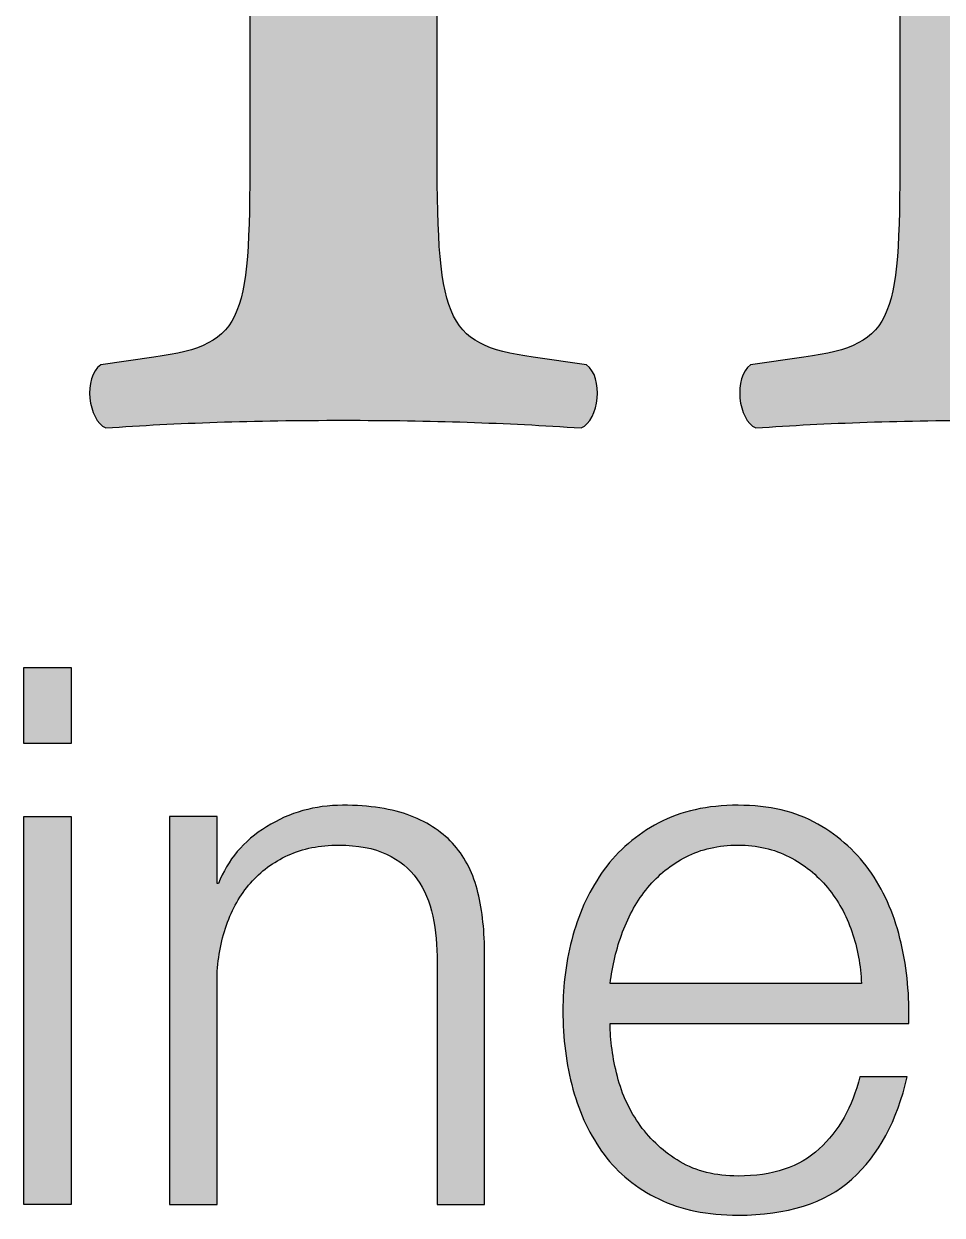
# Paper-space layout 'A3mask' of a CAD drawing. Extents: x 0 to 394, y 0 to 277.
# Drawn here: x 336.259 to 339.618, y 39.345 to 43.702 of the extents above; entities that cross this region are included whole.
import ezdxf
from ezdxf.enums import TextEntityAlignment as Align

# ---------------------------------------------------------------- set-up
doc = ezdxf.new("R2010")
doc.units = 0
doc.layers.get('0').update_dxf_attribs({"linetype": 'CONTINUOUS'})
doc.layers.get('Defpoints').update_dxf_attribs({"linetype": 'CONTINUOUS'})
doc.layers.add('JPP_Mask', color=7, linetype='CONTINUOUS')
doc.styles.add('JPP', font='arial.ttf')

# ---------------------------------------------------------------- blocks, each defined once
blk = doc.blocks.new('A3mask')
at = {"true_color": 0x0081c6}
h = blk.add_hatch(color=142, dxfattribs=at)
edge = h.paths.add_edge_path()
edge.add_spline(control_points=[(337.7706, 43.2878), (337.7706, 43.2878), (337.7706, 44.9535), (337.7706, 44.9535), (337.7706, 45.333), (337.7892, 45.7772), (337.8078, 46.101)], knot_values=[5, 5, 5, 5, 6, 6, 6, 7, 7, 7, 7], degree=3, periodic=0)
edge.add_spline(control_points=[(337.8078, 46.101), (337.7985, 46.1379), (337.7617, 46.1565), (337.7151, 46.1565)], knot_values=[4, 4, 4, 4, 5, 5, 5, 5], degree=3, periodic=0)
edge.add_spline(control_points=[(337.7151, 46.1565), (337.5024, 46.0178), (336.9747, 45.7772), (336.762, 45.7029)], knot_values=[3, 3, 3, 3, 4, 4, 4, 4], degree=3, periodic=0)
edge.add_spline(control_points=[(336.762, 45.7029), (336.7158, 45.6753), (336.7158, 45.5734), (336.7528, 45.5366)], knot_values=[2, 2, 2, 2, 3, 3, 3, 3], degree=3, periodic=0)
edge.add_spline(control_points=[(336.7528, 45.5366), (336.7528, 45.5366), (336.836, 45.4811), (336.836, 45.4811), (337.0858, 45.3145), (337.0858, 45.2684), (337.0858, 44.9073)], knot_values=[0, 0, 0, 0, 1, 1, 1, 2, 2, 2, 2], degree=3, periodic=0)
edge.add_spline(control_points=[(337.0858, 44.9073), (337.0858, 44.9073), (337.0858, 44.5024), (337.0858, 44.0975)], knot_values=[15.5, 15.5, 15.5, 15.5, 16, 16, 16, 16], degree=3, periodic=0)
edge.add_spline(control_points=[(337.0858, 44.0975), (337.0858, 43.6926), (337.0858, 43.2878), (337.0858, 43.2878), (337.0858, 42.6215), (337.0767, 42.5289), (336.7341, 42.4828)], knot_values=[14, 14, 14, 14, 14.5, 14.5, 14.5, 15.5, 15.5, 15.5, 15.5], degree=3, periodic=0)
edge.add_spline(control_points=[(336.7341, 42.4828), (336.7341, 42.4828), (336.5399, 42.4549), (336.5399, 42.4549), (336.4748, 42.4085), (336.4935, 42.2516), (336.5585, 42.2237)], knot_values=[12, 12, 12, 12, 13, 13, 13, 14, 14, 14, 14], degree=3, periodic=0)
edge.add_spline(control_points=[(336.5585, 42.2237), (336.8174, 42.242), (337.0953, 42.2516), (337.4284, 42.2516)], knot_values=[11, 11, 11, 11, 12, 12, 12, 12], degree=3, periodic=0)
edge.add_spline(control_points=[(337.4284, 42.2516), (337.7524, 42.2516), (338.0206, 42.242), (338.298, 42.2237)], knot_values=[10, 10, 10, 10, 11, 11, 11, 11], degree=3, periodic=0)
edge.add_spline(control_points=[(338.298, 42.2237), (338.3628, 42.2516), (338.3817, 42.4085), (338.3166, 42.4549)], knot_values=[9, 9, 9, 9, 10, 10, 10, 10], degree=3, periodic=0)
edge.add_spline(control_points=[(338.3166, 42.4549), (338.3166, 42.4549), (338.1224, 42.4828), (338.1224, 42.4828), (337.7892, 42.5289), (337.7706, 42.6215), (337.7706, 43.2878)], knot_values=[7, 7, 7, 7, 8, 8, 8, 9, 9, 9, 9], degree=3, periodic=0)
h = blk.add_hatch(color=142, dxfattribs=at)
edge = h.paths.add_edge_path()
edge.add_spline(control_points=[(340.2872, 45.259), (340.417, 45.4347), (340.7224, 45.5828), (341.0742, 45.5828)], knot_values=[20, 20, 20, 20, 21, 21, 21, 21], degree=3, periodic=0)
edge.add_spline(control_points=[(341.0742, 45.5828), (341.7034, 45.5828), (341.9441, 45.1941), (341.9441, 44.6668)], knot_values=[19, 19, 19, 19, 20, 20, 20, 20], degree=3, periodic=0)
edge.add_spline(control_points=[(341.9441, 44.6668), (341.9441, 44.6668), (341.9441, 43.2878), (341.9441, 43.2878), (341.9441, 42.6215), (341.9348, 42.538), (341.5923, 42.4828)], knot_values=[17, 17, 17, 17, 18, 18, 18, 19, 19, 19, 19], degree=3, periodic=0)
edge.add_spline(control_points=[(341.5923, 42.4828), (341.5923, 42.4828), (341.4163, 42.4549), (341.4163, 42.4549), (341.3516, 42.4085), (341.3702, 42.2516), (341.4349, 42.2237)], knot_values=[15, 15, 15, 15, 16, 16, 16, 17, 17, 17, 17], degree=3, periodic=0)
edge.add_spline(control_points=[(341.4349, 42.2237), (341.685, 42.242), (341.9625, 42.2516), (342.2955, 42.2516)], knot_values=[14, 14, 14, 14, 15, 15, 15, 15], degree=3, periodic=0)
edge.add_spline(control_points=[(342.2955, 42.2516), (342.6196, 42.2516), (342.8876, 42.242), (343.1656, 42.2237)], knot_values=[13, 13, 13, 13, 14, 14, 14, 14], degree=3, periodic=0)
edge.add_spline(control_points=[(343.1656, 42.2237), (343.2302, 42.2516), (343.2488, 42.4085), (343.1838, 42.4549)], knot_values=[12, 12, 12, 12, 13, 13, 13, 13], degree=3, periodic=0)
edge.add_spline(control_points=[(343.1838, 42.4549), (343.1838, 42.4549), (342.9804, 42.4828), (342.9804, 42.4828), (342.6471, 42.5289), (342.6289, 42.6215), (342.6289, 43.2878)], knot_values=[10, 10, 10, 10, 11, 11, 11, 12, 12, 12, 12], degree=3, periodic=0)
edge.add_spline(control_points=[(342.6289, 43.2878), (342.6289, 43.2878), (342.6289, 44.8794), (342.6289, 44.8794), (342.6289, 45.4996), (342.3142, 46.0272), (341.5459, 46.0272)], knot_values=[8, 8, 8, 8, 9, 9, 9, 10, 10, 10, 10], degree=3, periodic=0)
edge.add_spline(control_points=[(341.5459, 46.0272), (341.0742, 46.0272), (340.639, 45.7954), (340.2503, 45.5551)], knot_values=[7, 7, 7, 7, 8, 8, 8, 8], degree=3, periodic=0)
edge.add_spline(control_points=[(340.2503, 45.5551), (340.1857, 45.5551), (340.1485, 45.6015), (340.1485, 45.6568)], knot_values=[6, 6, 6, 6, 7, 7, 7, 7], degree=3, periodic=0)
edge.add_spline(control_points=[(340.1485, 45.6568), (340.1485, 45.7402), (340.1485, 45.8789), (340.1671, 46.0916)], knot_values=[5, 5, 5, 5, 6, 6, 6, 6], degree=3, periodic=0)
edge.add_spline(control_points=[(340.1671, 46.0916), (340.1485, 46.1379), (340.1024, 46.1565), (340.0655, 46.1565)], knot_values=[4, 4, 4, 4, 5, 5, 5, 5], degree=3, periodic=0)
edge.add_spline(control_points=[(340.0655, 46.1565), (339.8803, 46.0178), (339.3529, 45.7772), (339.1399, 45.7029)], knot_values=[3, 3, 3, 3, 4, 4, 4, 4], degree=3, periodic=0)
edge.add_spline(control_points=[(339.1399, 45.7029), (339.0937, 45.6753), (339.0937, 45.5734), (339.1308, 45.5366)], knot_values=[2, 2, 2, 2, 3, 3, 3, 3], degree=3, periodic=0)
edge.add_spline(control_points=[(339.1308, 45.5366), (339.1308, 45.5366), (339.2138, 45.4811), (339.2138, 45.4811), (339.4637, 45.3145), (339.4637, 45.2684), (339.4637, 44.9073)], knot_values=[0, 0, 0, 0, 1, 1, 1, 2, 2, 2, 2], degree=3, periodic=0)
edge.add_spline(control_points=[(339.4637, 44.9073), (339.4637, 44.9073), (339.4637, 44.5024), (339.4637, 44.0975)], knot_values=[31.5, 31.5, 31.5, 31.5, 32, 32, 32, 32], degree=3, periodic=0)
edge.add_spline(control_points=[(339.4637, 44.0975), (339.4637, 43.6926), (339.4637, 43.2878), (339.4637, 43.2878), (339.4637, 42.6215), (339.4545, 42.5289), (339.1122, 42.4828)], knot_values=[30, 30, 30, 30, 30.5, 30.5, 30.5, 31.5, 31.5, 31.5, 31.5], degree=3, periodic=0)
edge.add_spline(control_points=[(339.1122, 42.4828), (339.1122, 42.4828), (338.9177, 42.4549), (338.9177, 42.4549), (338.8533, 42.4085), (338.8716, 42.2516), (338.9364, 42.2237)], knot_values=[28, 28, 28, 28, 29, 29, 29, 30, 30, 30, 30], degree=3, periodic=0)
edge.add_spline(control_points=[(338.9364, 42.2237), (339.1955, 42.242), (339.4733, 42.2516), (339.8063, 42.2516)], knot_values=[27, 27, 27, 27, 28, 28, 28, 28], degree=3, periodic=0)
edge.add_spline(control_points=[(339.8063, 42.2516), (340.1301, 42.2516), (340.3984, 42.242), (340.6484, 42.2237)], knot_values=[26, 26, 26, 26, 27, 27, 27, 27], degree=3, periodic=0)
edge.add_spline(control_points=[(340.6484, 42.2237), (340.7131, 42.2516), (340.7317, 42.4085), (340.6666, 42.4549)], knot_values=[25, 25, 25, 25, 26, 26, 26, 26], degree=3, periodic=0)
edge.add_spline(control_points=[(340.6666, 42.4549), (340.6666, 42.4549), (340.5003, 42.4828), (340.5003, 42.4828), (340.1671, 42.538), (340.1485, 42.6215), (340.1485, 43.2878)], knot_values=[23, 23, 23, 23, 24, 24, 24, 25, 25, 25, 25], degree=3, periodic=0)
edge.add_spline(control_points=[(340.1485, 43.2878), (340.1485, 43.2878), (340.1485, 44.7038), (340.1485, 44.7038), (340.1485, 44.9723), (340.1671, 45.1015), (340.2872, 45.259)], knot_values=[21, 21, 21, 21, 22, 22, 22, 23, 23, 23, 23], degree=3, periodic=0)
at = {"true_color": 0x004a91}
for points in [[(336.4319, 41.3471), (336.2586, 41.3471), (336.2586, 41.0693), (336.4319, 41.0693)], [(336.4319, 40.8024), (336.2586, 40.8024), (336.2586, 39.3832), (336.4319, 39.3832)]]:
    blk.add_hatch(color=154, dxfattribs=at).paths.add_polyline_path(points)
h = blk.add_hatch(color=154, dxfattribs=at)
edge = h.paths.add_edge_path()
edge.add_spline(control_points=[(336.9998, 40.405), (337.0208, 40.4645), (337.0502, 40.516), (337.0879, 40.5591)], knot_values=[17, 17, 17, 17, 18, 18, 18, 18], degree=3, periodic=0)
edge.add_spline(control_points=[(337.0879, 40.5591), (337.1253, 40.602), (337.1712, 40.6359), (337.2252, 40.6609)], knot_values=[16, 16, 16, 16, 17, 17, 17, 17], degree=3, periodic=0)
edge.add_spline(control_points=[(337.2252, 40.6609), (337.2794, 40.6856), (337.3412, 40.698), (337.4109, 40.698), (337.4806, 40.698), (337.5389, 40.6869), (337.5855, 40.6649)], knot_values=[14, 14, 14, 14, 15, 15, 15, 16, 16, 16, 16], degree=3, periodic=0)
edge.add_spline(control_points=[(337.5855, 40.6649), (337.6323, 40.643), (337.6694, 40.6127), (337.697, 40.5741)], knot_values=[13, 13, 13, 13, 14, 14, 14, 14], degree=3, periodic=0)
edge.add_spline(control_points=[(337.697, 40.5741), (337.7246, 40.5357), (337.7438, 40.4902), (337.7548, 40.4379)], knot_values=[12, 12, 12, 12, 13, 13, 13, 13], degree=3, periodic=0)
edge.add_spline(control_points=[(337.7548, 40.4379), (337.7657, 40.3858), (337.7712, 40.3293), (337.7712, 40.2688)], knot_values=[11, 11, 11, 11, 12, 12, 12, 12], degree=3, periodic=0)
edge.add_spline(control_points=[(337.7712, 40.2688), (337.7712, 40.2688), (337.7712, 39.3832), (337.7712, 39.3832), (337.7712, 39.3832), (337.8145, 39.3832), (337.8579, 39.3832)], knot_values=[9.5, 9.5, 9.5, 9.5, 10.5, 10.5, 10.5, 11, 11, 11, 11], degree=3, periodic=0)
edge.add_spline(control_points=[(337.8579, 39.3832), (337.9012, 39.3832), (337.9445, 39.3832), (337.9445, 39.3832), (337.9445, 39.3832), (337.9445, 39.6115), (337.9445, 39.8398)], knot_values=[8.5, 8.5, 8.5, 8.5, 9, 9, 9, 9.5, 9.5, 9.5, 9.5], degree=3, periodic=0)
edge.add_spline(control_points=[(337.9445, 39.8398), (337.9445, 40.0681), (337.9445, 40.2964), (337.9445, 40.2964), (337.9445, 40.3806), (337.9363, 40.4568), (337.9198, 40.5246), (337.9032, 40.5925), (337.8748, 40.6498), (337.8346, 40.6966)], knot_values=[6, 6, 6, 6, 6.5, 6.5, 6.5, 7.5, 7.5, 7.5, 8.5, 8.5, 8.5, 8.5], degree=3, periodic=0)
edge.add_spline(control_points=[(337.8346, 40.6966), (337.7941, 40.7432), (337.7406, 40.7795), (337.6736, 40.8052)], knot_values=[5, 5, 5, 5, 6, 6, 6, 6], degree=3, periodic=0)
edge.add_spline(control_points=[(337.6736, 40.8052), (337.6066, 40.8308), (337.5237, 40.8437), (337.4248, 40.8437)], knot_values=[4, 4, 4, 4, 5, 5, 5, 5], degree=3, periodic=0)
edge.add_spline(control_points=[(337.4248, 40.8437), (337.3238, 40.8437), (337.2312, 40.8176), (337.1468, 40.7653)], knot_values=[3, 3, 3, 3, 4, 4, 4, 4], degree=3, periodic=0)
edge.add_spline(control_points=[(337.1468, 40.7653), (337.0626, 40.713), (337.004, 40.6438), (336.9709, 40.5576)], knot_values=[2, 2, 2, 2, 3, 3, 3, 3], degree=3, periodic=0)
edge.add_spline(control_points=[(336.9709, 40.5576), (336.9709, 40.5576), (336.9654, 40.5576), (336.9654, 40.5576)], knot_values=[1.00001, 1.00001, 1.00001, 1.00001, 2, 2, 2, 2], degree=3, periodic=0)
edge.add_spline(control_points=[(336.9654, 40.5576), (336.9654, 40.5576), (336.9654, 40.6188), (336.9654, 40.68)], knot_values=[0.5, 0.5, 0.5, 0.5, 1, 1, 1, 1], degree=3, periodic=0)
edge.add_spline(control_points=[(336.9654, 40.68), (336.9654, 40.7412), (336.9654, 40.8024), (336.9654, 40.8024), (336.9654, 40.8024), (336.9545, 40.8024), (336.9383, 40.8024)], knot_values=[22.749965, 22.749965, 22.749965, 22.749965, 23.249965, 23.249965, 23.249965, 23.5, 23.5, 23.5, 23.5], degree=3, periodic=0)
edge.add_spline(control_points=[(336.9383, 40.8024), (336.922, 40.8024), (336.9004, 40.8024), (336.8787, 40.8024)], knot_values=[22.49997, 22.49997, 22.49997, 22.49997, 22.749965, 22.749965, 22.749965, 22.749965], degree=3, periodic=0)
edge.add_spline(control_points=[(336.8787, 40.8024), (336.8679, 40.8024), (336.857, 40.8024), (336.8469, 40.8024)], knot_values=[22.374972, 22.374972, 22.374972, 22.374972, 22.49997, 22.49997, 22.49997, 22.49997], degree=3, periodic=0)
edge.add_spline(control_points=[(336.8469, 40.8024), (336.8367, 40.8024), (336.8272, 40.8024), (336.8191, 40.8024)], knot_values=[22.249975, 22.249975, 22.249975, 22.249975, 22.374972, 22.374972, 22.374972, 22.374972], degree=3, periodic=0)
edge.add_spline(control_points=[(336.8191, 40.8024), (336.8151, 40.8024), (336.8113, 40.8024), (336.808, 40.8024)], knot_values=[22.187476, 22.187476, 22.187476, 22.187476, 22.249975, 22.249975, 22.249975, 22.249975], degree=3, periodic=0)
edge.add_spline(control_points=[(336.808, 40.8024), (336.8047, 40.8024), (336.8019, 40.8024), (336.7995, 40.8024)], knot_values=[22.124977, 22.124977, 22.124977, 22.124977, 22.187476, 22.187476, 22.187476, 22.187476], degree=3, periodic=0)
edge.add_spline(control_points=[(336.792, 40.8024), (336.792, 40.8024), (336.792, 40.8024), (336.792, 40.8024), (336.792, 40.8024), (336.792, 40.8024), (336.792, 40.8024)], knot_values=[21.99998, 21.99998, 21.99998, 21.99998, 22.001425, 22.001425, 22.001425, 22.001445, 22.001445, 22.001445, 22.001445], degree=3, periodic=0)
edge.add_spline(control_points=[(336.792, 40.8024), (336.792, 40.8024), (336.792, 40.4476), (336.792, 40.0928)], knot_values=[21.49999, 21.49999, 21.49999, 21.49999, 21.99998, 21.99998, 21.99998, 21.99998], degree=3, periodic=0)
edge.add_spline(control_points=[(336.792, 40.0928), (336.792, 39.738), (336.792, 39.3832), (336.792, 39.3832), (336.792, 39.3832), (336.792, 39.3832), (336.792, 39.3832)], knot_values=[20.999023, 20.999023, 20.999023, 20.999023, 21.499013, 21.499013, 21.499013, 21.49999, 21.49999, 21.49999, 21.49999], degree=3, periodic=0)
edge.add_spline(control_points=[(336.7963, 39.3832), (336.7972, 39.3832), (336.7983, 39.3832), (336.7995, 39.3832)], knot_values=[20.875002, 20.875002, 20.875002, 20.875002, 20.906252, 20.906252, 20.906252, 20.906252], degree=3, periodic=0)
edge.add_spline(control_points=[(336.7995, 39.3832), (336.8019, 39.3832), (336.8047, 39.3832), (336.808, 39.3832)], knot_values=[20.812504, 20.812504, 20.812504, 20.812504, 20.875002, 20.875002, 20.875002, 20.875002], degree=3, periodic=0)
edge.add_spline(control_points=[(336.808, 39.3832), (336.8113, 39.3832), (336.8151, 39.3832), (336.8191, 39.3832)], knot_values=[20.750005, 20.750005, 20.750005, 20.750005, 20.812504, 20.812504, 20.812504, 20.812504], degree=3, periodic=0)
edge.add_spline(control_points=[(336.8191, 39.3832), (336.8272, 39.3832), (336.8367, 39.3832), (336.8469, 39.3832)], knot_values=[20.625007, 20.625007, 20.625007, 20.625007, 20.750005, 20.750005, 20.750005, 20.750005], degree=3, periodic=0)
edge.add_spline(control_points=[(336.8469, 39.3832), (336.857, 39.3832), (336.8679, 39.3832), (336.8787, 39.3832)], knot_values=[20.50001, 20.50001, 20.50001, 20.50001, 20.625007, 20.625007, 20.625007, 20.625007], degree=3, periodic=0)
edge.add_spline(control_points=[(336.8787, 39.3832), (336.9004, 39.3832), (336.922, 39.3832), (336.9383, 39.3832)], knot_values=[20.250015, 20.250015, 20.250015, 20.250015, 20.50001, 20.50001, 20.50001, 20.50001], degree=3, periodic=0)
edge.add_spline(control_points=[(336.9383, 39.3832), (336.9545, 39.3832), (336.9654, 39.3832), (336.9654, 39.3832), (336.9654, 39.3832), (336.9654, 39.3832), (336.9654, 39.3832)], knot_values=[19.999654, 19.999654, 19.999654, 19.999654, 20.249669, 20.249669, 20.249669, 20.250015, 20.250015, 20.250015, 20.250015], degree=3, periodic=0)
edge.add_spline(control_points=[(336.9654, 39.3885), (336.9654, 39.3896), (336.9654, 39.391), (336.9654, 39.3925)], knot_values=[19.937521, 19.937521, 19.937521, 19.937521, 19.953146, 19.953146, 19.953146, 19.953146], degree=3, periodic=0)
edge.add_spline(control_points=[(336.9654, 39.3925), (336.9654, 39.3955), (336.9654, 39.3993), (336.9654, 39.4037)], knot_values=[19.906272, 19.906272, 19.906272, 19.906272, 19.937521, 19.937521, 19.937521, 19.937521], degree=3, periodic=0)
edge.add_spline(control_points=[(336.9654, 39.4037), (336.9654, 39.4081), (336.9654, 39.4131), (336.9654, 39.4188)], knot_values=[19.875023, 19.875023, 19.875023, 19.875023, 19.906272, 19.906272, 19.906272, 19.906272], degree=3, periodic=0)
edge.add_spline(control_points=[(336.9654, 39.4188), (336.9654, 39.4301), (336.9654, 39.4438), (336.9654, 39.4596)], knot_values=[19.812524, 19.812524, 19.812524, 19.812524, 19.875023, 19.875023, 19.875023, 19.875023], degree=3, periodic=0)
edge.add_spline(control_points=[(336.9654, 39.4596), (336.9654, 39.4754), (336.9654, 39.4931), (336.9654, 39.5125)], knot_values=[19.750025, 19.750025, 19.750025, 19.750025, 19.812524, 19.812524, 19.812524, 19.812524], degree=3, periodic=0)
edge.add_spline(control_points=[(336.9654, 39.5125), (336.9654, 39.5514), (336.9654, 39.5966), (336.9654, 39.6451)], knot_values=[19.625028, 19.625028, 19.625028, 19.625028, 19.750025, 19.750025, 19.750025, 19.750025], degree=3, periodic=0)
edge.add_spline(control_points=[(336.9654, 39.6451), (336.9654, 39.6936), (336.9654, 39.7454), (336.9654, 39.7971)], knot_values=[19.50003, 19.50003, 19.50003, 19.50003, 19.625028, 19.625028, 19.625028, 19.625028], degree=3, periodic=0)
edge.add_spline(control_points=[(336.9654, 39.7971), (336.9654, 39.9006), (336.9654, 40.0041), (336.9654, 40.0817)], knot_values=[19.250035, 19.250035, 19.250035, 19.250035, 19.50003, 19.50003, 19.50003, 19.50003], degree=3, periodic=0)
edge.add_spline(control_points=[(336.9654, 40.0817), (336.9654, 40.1594), (336.9654, 40.2111), (336.9654, 40.2111), (336.9672, 40.2808), (336.9787, 40.3453), (336.9998, 40.405)], knot_values=[18, 18, 18, 18, 18.250035, 18.250035, 18.250035, 19.250035, 19.250035, 19.250035, 19.250035], degree=3, periodic=0)
h = blk.add_hatch(color=154, dxfattribs=at)
edge = h.paths.add_edge_path()
edge.add_spline(control_points=[(338.4039, 40.046), (338.4039, 40.046), (339.4959, 40.046), (339.4959, 40.046), (339.4994, 40.1451), (339.4904, 40.2427), (339.4683, 40.339), (339.4463, 40.4352), (339.4102, 40.5205), (339.3597, 40.5948)], knot_values=[18, 18, 18, 18, 19, 19, 19, 20, 20, 20, 21, 21, 21, 21], degree=3, periodic=0)
edge.add_spline(control_points=[(339.3597, 40.5948), (339.3092, 40.669), (339.2437, 40.729), (339.163, 40.775)], knot_values=[17, 17, 17, 17, 18, 18, 18, 18], degree=3, periodic=0)
edge.add_spline(control_points=[(339.163, 40.775), (339.0823, 40.8208), (338.9852, 40.8437), (338.8715, 40.8437)], knot_values=[16, 16, 16, 16, 17, 17, 17, 17], degree=3, periodic=0)
edge.add_spline(control_points=[(338.8715, 40.8437), (338.7596, 40.8437), (338.6628, 40.8221), (338.5813, 40.779), (338.4997, 40.7359), (338.4332, 40.6791), (338.3819, 40.6085)], knot_values=[14, 14, 14, 14, 15, 15, 15, 16, 16, 16, 16], degree=3, periodic=0)
edge.add_spline(control_points=[(338.3819, 40.6085), (338.3306, 40.5378), (338.2925, 40.4576), (338.2677, 40.3679)], knot_values=[13, 13, 13, 13, 14, 14, 14, 14], degree=3, periodic=0)
edge.add_spline(control_points=[(338.2677, 40.3679), (338.243, 40.278), (338.2306, 40.1864), (338.2306, 40.0928)], knot_values=[12, 12, 12, 12, 13, 13, 13, 13], degree=3, periodic=0)
edge.add_spline(control_points=[(338.2306, 40.0928), (338.2306, 39.9919), (338.243, 39.8961), (338.2677, 39.8054), (338.2925, 39.7146), (338.3306, 39.6349), (338.3819, 39.566)], knot_values=[10, 10, 10, 10, 11, 11, 11, 12, 12, 12, 12], degree=3, periodic=0)
edge.add_spline(control_points=[(338.3819, 39.566), (338.4332, 39.4973), (338.4997, 39.4432), (338.5813, 39.4038), (338.6628, 39.3643), (338.7596, 39.3446), (338.8715, 39.3446)], knot_values=[8, 8, 8, 8, 9, 9, 9, 10, 10, 10, 10], degree=3, periodic=0)
edge.add_spline(control_points=[(338.8715, 39.3446), (339.0512, 39.3446), (339.1901, 39.3887), (339.2882, 39.4766)], knot_values=[7, 7, 7, 7, 8, 8, 8, 8], degree=3, periodic=0)
edge.add_spline(control_points=[(339.2882, 39.4766), (339.3863, 39.5647), (339.4536, 39.6894), (339.4904, 39.8508)], knot_values=[6, 6, 6, 6, 7, 7, 7, 7], degree=3, periodic=0)
edge.add_spline(control_points=[(339.4904, 39.8508), (339.4904, 39.8508), (339.3171, 39.8508), (339.3171, 39.8508), (339.2895, 39.7407), (339.24, 39.6528), (339.1685, 39.5868), (339.097, 39.5207), (338.9981, 39.4877), (338.8715, 39.4877)], knot_values=[3, 3, 3, 3, 4, 4, 4, 5, 5, 5, 6, 6, 6, 6], degree=3, periodic=0)
edge.add_spline(control_points=[(338.8715, 39.4877), (338.789, 39.4877), (338.7183, 39.505), (338.6596, 39.54)], knot_values=[2, 2, 2, 2, 3, 3, 3, 3], degree=3, periodic=0)
edge.add_spline(control_points=[(338.6596, 39.54), (338.601, 39.5747), (338.5523, 39.6187), (338.5139, 39.672)], knot_values=[1, 1, 1, 1, 2, 2, 2, 2], degree=3, periodic=0)
edge.add_spline(control_points=[(338.5139, 39.672), (338.4755, 39.7251), (338.4474, 39.7851), (338.43, 39.8521)], knot_values=[0, 0, 0, 0, 1, 1, 1, 1], degree=3, periodic=0)
edge.add_spline(control_points=[(338.43, 39.8521), (338.4126, 39.919), (338.4039, 39.9837), (338.4039, 40.046)], knot_values=[21, 21, 21, 21, 22, 22, 22, 22], degree=3, periodic=0)
edge = h.paths.add_edge_path(flags=16)
edge.add_spline(control_points=[(339.3226, 40.1917), (339.3226, 40.1917), (338.4039, 40.1917), (338.4039, 40.1917), (338.4111, 40.2559), (338.4263, 40.3188), (338.4492, 40.3803)], knot_values=[6, 6, 6, 6, 7, 7, 7, 8, 8, 8, 8], degree=3, periodic=0)
edge.add_spline(control_points=[(338.4492, 40.3803), (338.4721, 40.4416), (338.5029, 40.4957), (338.5415, 40.5425)], knot_values=[5, 5, 5, 5, 6, 6, 6, 6], degree=3, periodic=0)
edge.add_spline(control_points=[(338.5415, 40.5425), (338.5799, 40.5893), (338.6267, 40.6268), (338.6817, 40.6553)], knot_values=[4, 4, 4, 4, 5, 5, 5, 5], degree=3, periodic=0)
edge.add_spline(control_points=[(338.6817, 40.6553), (338.7367, 40.6837), (338.8, 40.698), (338.8715, 40.698)], knot_values=[3, 3, 3, 3, 4, 4, 4, 4], degree=3, periodic=0)
edge.add_spline(control_points=[(338.8715, 40.698), (338.9411, 40.698), (339.0036, 40.6837), (339.0585, 40.6553)], knot_values=[2, 2, 2, 2, 3, 3, 3, 3], degree=3, periodic=0)
edge.add_spline(control_points=[(339.0585, 40.6553), (339.1135, 40.6268), (339.1603, 40.5893), (339.1988, 40.5425)], knot_values=[1, 1, 1, 1, 2, 2, 2, 2], degree=3, periodic=0)
edge.add_spline(control_points=[(339.1988, 40.5425), (339.2374, 40.4957), (339.2671, 40.4421), (339.2882, 40.3816)], knot_values=[0, 0, 0, 0, 1, 1, 1, 1], degree=3, periodic=0)
edge.add_spline(control_points=[(339.2882, 40.3816), (339.3092, 40.3211), (339.3208, 40.2578), (339.3226, 40.1917)], knot_values=[8, 8, 8, 8, 9, 9, 9, 9], degree=3, periodic=0)
at = {"layer": 'Defpoints', "color": 154, "true_color": 0x004a91}
for points in [[(336.4319, 41.3471), (336.4319, 41.0693), (336.2586, 41.0693), (336.2586, 41.3471), (336.4319, 41.3471)], [(336.4319, 40.8024), (336.4319, 39.3832), (336.2586, 39.3832), (336.2586, 40.8024), (336.4319, 40.8024)]]:
    blk.add_lwpolyline(points, dxfattribs=at)
at = {"layer": 'Defpoints', "color": 142, "true_color": 0x0081c6}
for points, knots in [([(337.0858, 44.9073), (337.0858, 45.2684), (337.0858, 45.3145), (336.836, 45.4811), (336.836, 45.4811), (336.7528, 45.5366), (336.7528, 45.5366), (336.7158, 45.5734), (336.7158, 45.6753), (336.762, 45.7029), (336.9747, 45.7772), (337.5024, 46.0178), (337.7151, 46.1565), (337.7617, 46.1565), (337.7985, 46.1379), (337.8078, 46.101), (337.7892, 45.7772), (337.7706, 45.333), (337.7706, 44.9535), (337.7706, 44.9535), (337.7706, 43.2878), (337.7706, 43.2878), (337.7706, 42.6215), (337.7892, 42.5289), (338.1224, 42.4828), (338.1224, 42.4828), (338.3166, 42.4549), (338.3166, 42.4549), (338.3817, 42.4085), (338.3628, 42.2516), (338.298, 42.2237), (338.0206, 42.242), (337.7524, 42.2516), (337.4284, 42.2516), (337.0953, 42.2516), (336.8174, 42.242), (336.5585, 42.2237), (336.4935, 42.2516), (336.4748, 42.4085), (336.5399, 42.4549), (336.5399, 42.4549), (336.7341, 42.4828), (336.7341, 42.4828), (337.0767, 42.5289), (337.0858, 42.6215), (337.0858, 43.2878), (337.0858, 43.2878), (337.0858, 44.9073), (337.0858, 44.9073)], [0, 0, 0, 0, 1, 1, 1, 2, 2, 2, 3, 3, 3, 4, 4, 4, 5, 5, 5, 6, 6, 6, 7, 7, 7, 8, 8, 8, 9, 9, 9, 10, 10, 10, 11, 11, 11, 12, 12, 12, 13, 13, 13, 14, 14, 14, 15, 15, 15, 16, 16, 16, 16]), ([(339.4637, 44.9073), (339.4637, 45.2684), (339.4637, 45.3145), (339.2138, 45.4811), (339.2138, 45.4811), (339.1308, 45.5366), (339.1308, 45.5366), (339.0937, 45.5734), (339.0937, 45.6753), (339.1399, 45.7029), (339.3529, 45.7772), (339.8803, 46.0178), (340.0655, 46.1565), (340.1024, 46.1565), (340.1485, 46.1379), (340.1671, 46.0916), (340.1485, 45.8789), (340.1485, 45.7402), (340.1485, 45.6568), (340.1485, 45.6015), (340.1857, 45.5551), (340.2503, 45.5551), (340.639, 45.7954), (341.0742, 46.0272), (341.5459, 46.0272), (342.3142, 46.0272), (342.6289, 45.4996), (342.6289, 44.8794), (342.6289, 44.8794), (342.6289, 43.2878), (342.6289, 43.2878), (342.6289, 42.6215), (342.6471, 42.5289), (342.9804, 42.4828), (342.9804, 42.4828), (343.1838, 42.4549), (343.1838, 42.4549), (343.2488, 42.4085), (343.2302, 42.2516), (343.1656, 42.2237), (342.8876, 42.242), (342.6196, 42.2516), (342.2955, 42.2516), (341.9625, 42.2516), (341.685, 42.242), (341.4349, 42.2237), (341.3702, 42.2516), (341.3516, 42.4085), (341.4163, 42.4549), (341.4163, 42.4549), (341.5923, 42.4828), (341.5923, 42.4828), (341.9348, 42.538), (341.9441, 42.6215), (341.9441, 43.2878), (341.9441, 43.2878), (341.9441, 44.6668), (341.9441, 44.6668), (341.9441, 45.1941), (341.7034, 45.5828), (341.0742, 45.5828), (340.7224, 45.5828), (340.417, 45.4347), (340.2872, 45.259), (340.1671, 45.1015), (340.1485, 44.9723), (340.1485, 44.7038), (340.1485, 44.7038), (340.1485, 43.2878), (340.1485, 43.2878), (340.1485, 42.6215), (340.1671, 42.538), (340.5003, 42.4828), (340.5003, 42.4828), (340.6666, 42.4549), (340.6666, 42.4549), (340.7317, 42.4085), (340.7131, 42.2516), (340.6484, 42.2237), (340.3984, 42.242), (340.1301, 42.2516), (339.8063, 42.2516), (339.4733, 42.2516), (339.1955, 42.242), (338.9364, 42.2237), (338.8716, 42.2516), (338.8533, 42.4085), (338.9177, 42.4549), (338.9177, 42.4549), (339.1122, 42.4828), (339.1122, 42.4828), (339.4545, 42.5289), (339.4637, 42.6215), (339.4637, 43.2878), (339.4637, 43.2878), (339.4637, 44.9073), (339.4637, 44.9073)], [0, 0, 0, 0, 1, 1, 1, 2, 2, 2, 3, 3, 3, 4, 4, 4, 5, 5, 5, 6, 6, 6, 7, 7, 7, 8, 8, 8, 9, 9, 9, 10, 10, 10, 11, 11, 11, 12, 12, 12, 13, 13, 13, 14, 14, 14, 15, 15, 15, 16, 16, 16, 17, 17, 17, 18, 18, 18, 19, 19, 19, 20, 20, 20, 21, 21, 21, 22, 22, 22, 23, 23, 23, 24, 24, 24, 25, 25, 25, 26, 26, 26, 27, 27, 27, 28, 28, 28, 29, 29, 29, 30, 30, 30, 31, 31, 31, 32, 32, 32, 32])]:
    blk.add_open_spline(points, degree=3, knots=knots, dxfattribs=at)
at = {"layer": 'Defpoints', "color": 154, "true_color": 0x004a91}
for points, knots in [([(336.9654, 40.8024), (336.9654, 40.8024), (336.9654, 40.5576), (336.9654, 40.5576), (336.9654, 40.5576), (336.9709, 40.5576), (336.9709, 40.5576), (337.004, 40.6438), (337.0626, 40.713), (337.1468, 40.7653), (337.2312, 40.8176), (337.3238, 40.8437), (337.4248, 40.8437), (337.5237, 40.8437), (337.6066, 40.8308), (337.6736, 40.8052), (337.7406, 40.7795), (337.7941, 40.7432), (337.8346, 40.6966), (337.8748, 40.6498), (337.9032, 40.5925), (337.9198, 40.5246), (337.9363, 40.4568), (337.9445, 40.3806), (337.9445, 40.2964), (337.9445, 40.2964), (337.9445, 39.3832), (337.9445, 39.3832), (337.9445, 39.3832), (337.7712, 39.3832), (337.7712, 39.3832), (337.7712, 39.3832), (337.7712, 40.2688), (337.7712, 40.2688), (337.7712, 40.3293), (337.7657, 40.3858), (337.7548, 40.4379), (337.7438, 40.4902), (337.7246, 40.5357), (337.697, 40.5741), (337.6694, 40.6127), (337.6323, 40.643), (337.5855, 40.6649), (337.5389, 40.6869), (337.4806, 40.698), (337.4109, 40.698), (337.3412, 40.698), (337.2794, 40.6856), (337.2252, 40.6609), (337.1712, 40.6359), (337.1253, 40.602), (337.0879, 40.5591), (337.0502, 40.516), (337.0208, 40.4645), (336.9998, 40.405), (336.9787, 40.3453), (336.9672, 40.2808), (336.9654, 40.2111), (336.9654, 40.2111), (336.9654, 39.3832), (336.9654, 39.3832), (336.9654, 39.3832), (336.792, 39.3832), (336.792, 39.3832), (336.792, 39.3832), (336.792, 40.8024), (336.792, 40.8024), (336.792, 40.8024), (336.9654, 40.8024), (336.9654, 40.8024)], [0, 0, 0, 0, 1, 1, 1, 2, 2, 2, 3, 3, 3, 4, 4, 4, 5, 5, 5, 6, 6, 6, 7, 7, 7, 8, 8, 8, 9, 9, 9, 10, 10, 10, 11, 11, 11, 12, 12, 12, 13, 13, 13, 14, 14, 14, 15, 15, 15, 16, 16, 16, 17, 17, 17, 18, 18, 18, 19, 19, 19, 20, 20, 20, 21, 21, 21, 22, 22, 22, 23, 23, 23, 23]), ([(338.43, 39.8521), (338.4474, 39.7851), (338.4755, 39.7251), (338.5139, 39.672), (338.5523, 39.6187), (338.601, 39.5747), (338.6596, 39.54), (338.7183, 39.505), (338.789, 39.4877), (338.8715, 39.4877), (338.9981, 39.4877), (339.097, 39.5207), (339.1685, 39.5868), (339.24, 39.6528), (339.2895, 39.7407), (339.3171, 39.8508), (339.3171, 39.8508), (339.4904, 39.8508), (339.4904, 39.8508), (339.4536, 39.6894), (339.3863, 39.5647), (339.2882, 39.4766), (339.1901, 39.3887), (339.0512, 39.3446), (338.8715, 39.3446), (338.7596, 39.3446), (338.6628, 39.3643), (338.5813, 39.4038), (338.4997, 39.4432), (338.4332, 39.4973), (338.3819, 39.566), (338.3306, 39.6349), (338.2925, 39.7146), (338.2677, 39.8054), (338.243, 39.8961), (338.2306, 39.9919), (338.2306, 40.0928), (338.2306, 40.1864), (338.243, 40.278), (338.2677, 40.3679), (338.2925, 40.4576), (338.3306, 40.5378), (338.3819, 40.6085), (338.4332, 40.6791), (338.4997, 40.7359), (338.5813, 40.779), (338.6628, 40.8221), (338.7596, 40.8437), (338.8715, 40.8437), (338.9852, 40.8437), (339.0823, 40.8208), (339.163, 40.775), (339.2437, 40.729), (339.3092, 40.669), (339.3597, 40.5948), (339.4102, 40.5205), (339.4463, 40.4352), (339.4683, 40.339), (339.4904, 40.2427), (339.4994, 40.1451), (339.4959, 40.046), (339.4959, 40.046), (338.4039, 40.046), (338.4039, 40.046), (338.4039, 39.9837), (338.4126, 39.919), (338.43, 39.8521)], [0, 0, 0, 0, 1, 1, 1, 2, 2, 2, 3, 3, 3, 4, 4, 4, 5, 5, 5, 6, 6, 6, 7, 7, 7, 8, 8, 8, 9, 9, 9, 10, 10, 10, 11, 11, 11, 12, 12, 12, 13, 13, 13, 14, 14, 14, 15, 15, 15, 16, 16, 16, 17, 17, 17, 18, 18, 18, 19, 19, 19, 20, 20, 20, 21, 21, 21, 22, 22, 22, 22]), ([(339.2882, 40.3816), (339.2671, 40.4421), (339.2374, 40.4957), (339.1988, 40.5425), (339.1603, 40.5893), (339.1135, 40.6268), (339.0585, 40.6553), (339.0036, 40.6837), (338.9411, 40.698), (338.8715, 40.698), (338.8, 40.698), (338.7367, 40.6837), (338.6817, 40.6553), (338.6267, 40.6268), (338.5799, 40.5893), (338.5415, 40.5425), (338.5029, 40.4957), (338.4721, 40.4416), (338.4492, 40.3803), (338.4263, 40.3188), (338.4111, 40.2559), (338.4039, 40.1917), (338.4039, 40.1917), (339.3226, 40.1917), (339.3226, 40.1917), (339.3208, 40.2578), (339.3092, 40.3211), (339.2882, 40.3816)], [0, 0, 0, 0, 1, 1, 1, 2, 2, 2, 3, 3, 3, 4, 4, 4, 5, 5, 5, 6, 6, 6, 7, 7, 7, 8, 8, 8, 9, 9, 9, 9])]:
    blk.add_open_spline(points, degree=3, knots=knots, dxfattribs=at)
at = {"color": 7, "style": 'JPP'}
for tag, p in [('Client', (361.62, 56.35)), ('Project1', (361.62, 44.1)), ('Project2', (361.62, 40.425)), ('Project3', (361.62, 36.75)), ('Title1', (361.62, 28.175)), ('Title2', (361.62, 24.5)), ('Title3', (361.62, 20.825)), ('Status', (308.7, 3.675))]:
    blk.add_attdef(tag, text='', height=1.7, dxfattribs=at).set_placement(p, align=Align.MIDDLE_LEFT)
at = {"color": 2, "style": 'JPP'}
for tag, p in [('Scale', (322.175, 12.25)), ('Checked', (366.275, 12.25)), ('Drawn', (344.225, 12.25)), ('Date', (388.325, 12.25))]:
    blk.add_attdef(tag, text='', height=1, dxfattribs=at).set_placement(p, align=Align.MIDDLE_CENTER)
at = {"color": 6, "style": 'JPP'}
for tag, p in [('Ref', (352.8, 3.675)), ('DrgNo.', (373.38, 3.675))]:
    blk.add_attdef(tag, text='', height=2, dxfattribs=at).set_placement(p, align=Align.MIDDLE_LEFT)
blk.add_attdef('Rev', text='', height=2, dxfattribs=at).set_placement((390.1746, 3.675), align=Align.MIDDLE_CENTER)

psp = doc.layouts.new('A3mask')

# ---------------------------------------------------------------- block references
at = {"layer": 'JPP_Mask'}
psp.add_blockref('A3mask', (0, 0), dxfattribs=at)

doc.saveas('drawing.dxf')
